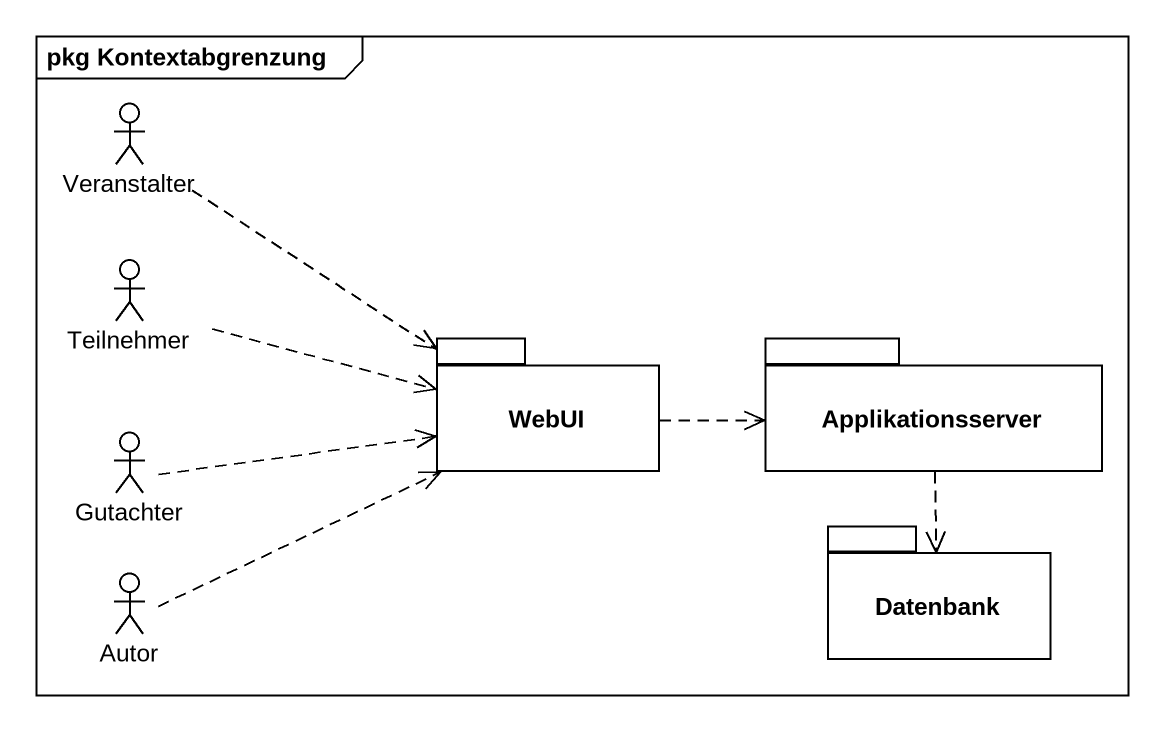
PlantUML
@startuml
mainframe pkg Kontextabgrenzung
actor Veranstalter
actor Teilnehmer
package WebUI {
}
package Applikationsserver {
}
actor Gutachter
actor Autor
package Datenbank {
}
Veranstalter ..> WebUI
Teilnehmer .right.> WebUI
WebUI .right.> Applikationsserver
Applikationsserver ..> Datenbank
Gutachter .right.> WebUI
Autor .right.> WebUI
@enduml
